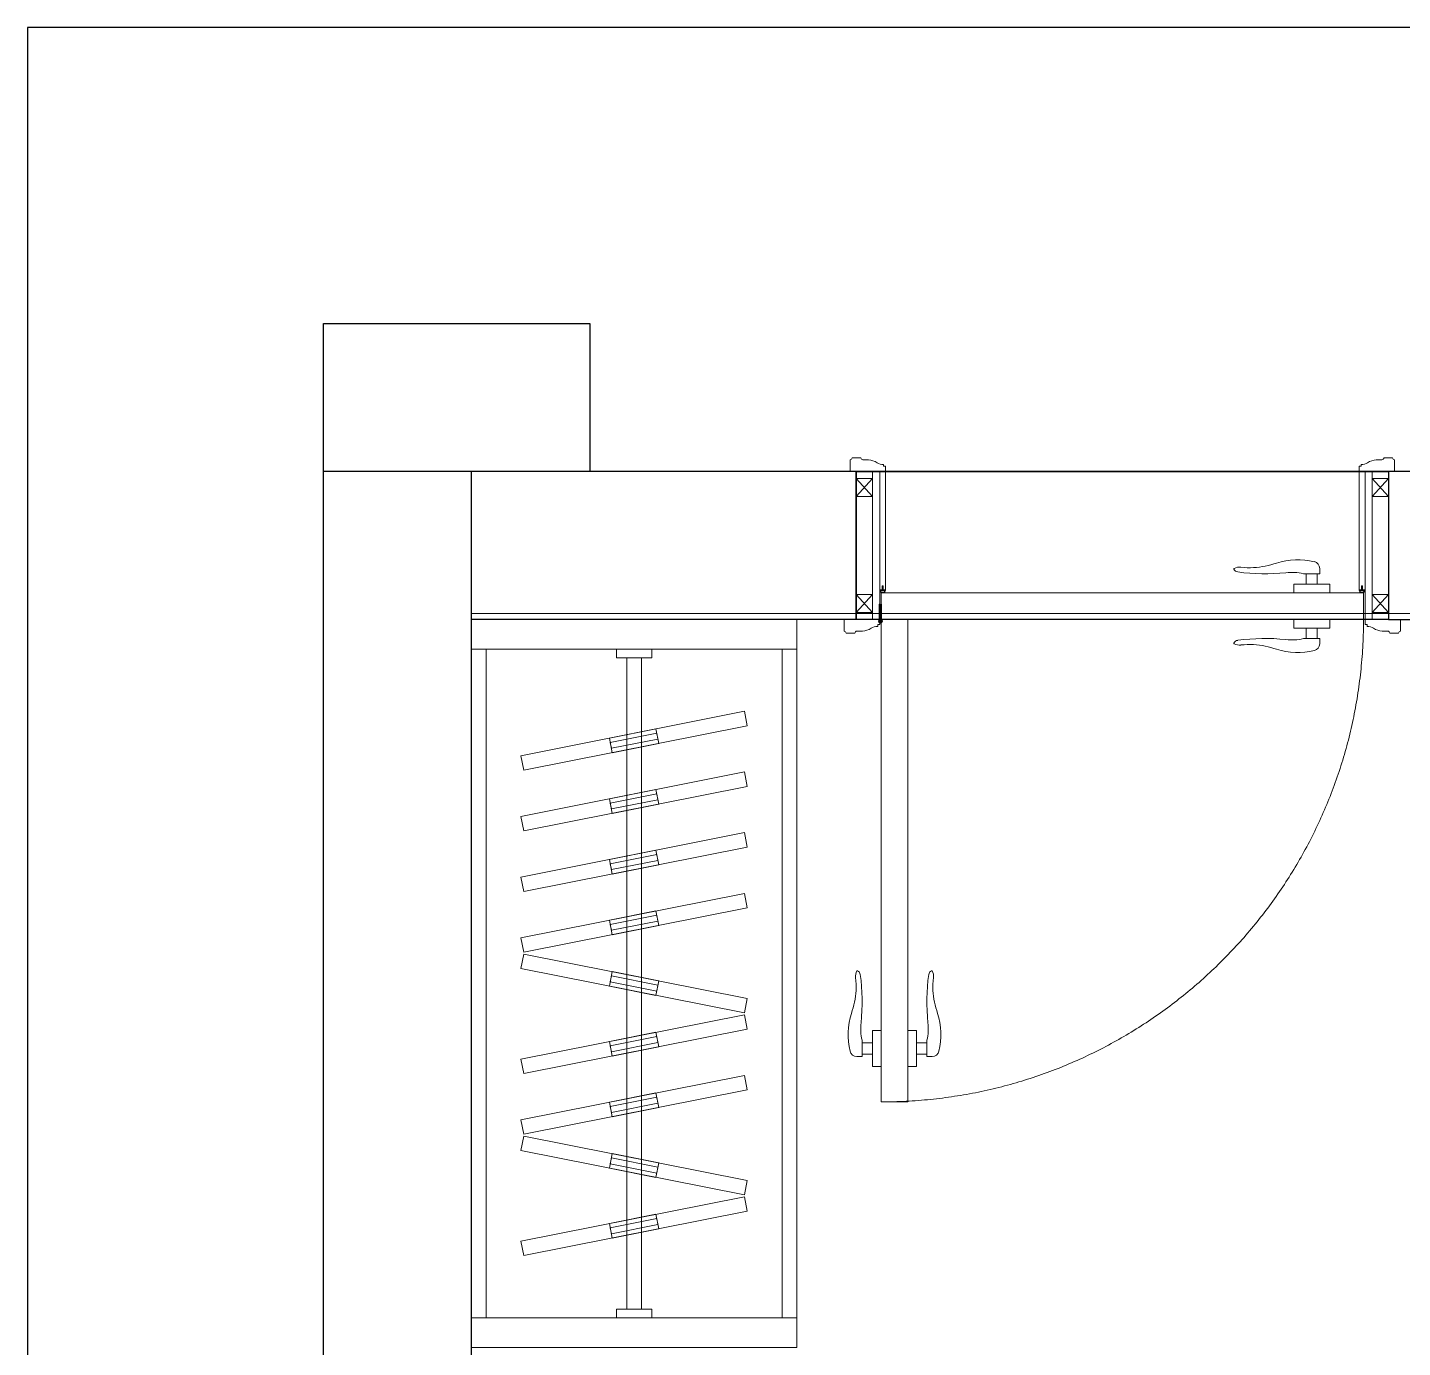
# Model space of a CAD drawing. Header units: millimetres. Extents: x 3162 to 221128, y -144913 to 11496.
# Drawn here: x 48399 to 50722, y 9266 to 11496 of the extents above; entities that cross this region are included whole.
import ezdxf
from ezdxf.xclip import XClip

# ---------------------------------------------------------------- set-up
doc = ezdxf.new("R2010")
doc.units = ezdxf.units.MM
doc.header["$LTSCALE"] = 10
doc.header["$XCLIPFRAME"] = 2
for name, pattern in [('ACAD_ISO03W100', [30, 12, -18]), ('DASH', [8.89, 6.35, -2.54]), ('DOTE', [61.468, 50.8, -5.08, 0.508, -5.08]), ('HIDDEN', [9.525, 6.35, -3.175])]:
    doc.linetypes.add(name, pattern=pattern)
for name, color, linetype, lineweight in [('FC-Doorsill【门槛线】', 8, 'Continuous', 0), ('FF-Complete【墙体完成线】', 6, 'Continuous', 0), ('FF-Door【门】', 51, 'Continuous', 0), ('FF-MT【门套】', 20, 'Continuous', 0), ('FF-【活动成品家具】', 51, 'Continuous', 0), ('Hidden【虚线】', 136, 'DASH', 0)]:
    doc.layers.add(name, color=color, linetype=linetype, lineweight=lineweight)
doc.layers.add('WALL_NEW【新建墙体】', color=4, linetype='Continuous')
doc.layers.add('WALL【墙体】', color=7, linetype='Continuous')

# ---------------------------------------------------------------- blocks, each defined once
blk = doc.blocks.new('门套线03')
at = {"ltscale": 100}
blk.add_lwpolyline([(60, 0), (60, 19.7, -0.339185), (56.6, 23.1), (42, 23.1, -0.360475), (38.5, 19.7), (29.2, 19.7, 0.137802), (14.5, 14.7, -0.16589), (3.4, 11.9), (3.4, 8.7), (0, 8.7), (0, 0)], format="xyb", close=True, dxfattribs=at)
blk = doc.blocks.new('HL_Door_Hinge')
at = {"color": 0, "linetype": 'DOTE', "ltscale": 0.04}
for p, q in [((-4, 3), (4, 3)), ((0, -1), (0, 7))]:
    blk.add_line(p, q, dxfattribs=at)
at = {"color": 0, "linetype": 'DASH', "ltscale": 5}
for p, q in [((-2, -26), (-2, 0.8)), ((-0.5, -26), (-0.5, 0)), ((0.5, -26), (0.5, 0)), ((2, -26), (2, 0.8)), ((-0.5, -26), (-2, -26)), ((0.5, -26), (2, -26))]:
    blk.add_line(p, q, dxfattribs=at)
for radius in [3, 2]:
    blk.add_circle((0, 3), radius, dxfattribs=at)
blk = doc.blocks.new('HL_Door_Seal')
at = {"color": 0}
for p, q in [((5, 0), (-5, 0)), ((-1, 6), (-0.5, 6.5)), ((-1, 6), (-0.5, 6)), ((-1, 5.5), (-0.5, 6)), ((-1, 5.5), (-0.5, 5.5)), ((-1, 5), (-0.5, 5.5)), ((-1, 4.5), (-0.5, 5)), ((-1, 5), (-0.5, 5)), ((-1, 4.5), (-0.5, 4.5)), ((-1, 4), (-0.5, 4.5)), ((-1, 4), (-0.5, 4)), ((-1, 3.5), (-0.5, 4)), ((-1, 3.5), (-0.5, 3.5)), ((-1, 3), (-0.5, 3.5)), ((-1, 3), (-0.5, 3)), ((-1, 2.5), (-0.5, 3)), ((-1, 2.5), (-0.5, 2.5)), ((-1, 2), (-0.5, 2.5)), ((-1, 2), (-0.5, 2)), ((-1, 1.5), (-0.5, 2)), ((-1, 1.5), (-0.5, 1.5)), ((-1, 1), (-0.5, 1.5)), ((-1, 1), (-0.5, 1)), ((-1, 0.5), (-0.5, 1)), ((-1, 0.5), (-0.5, 0.5)), ((-1, 0), (-0.5, 0.5)), ((-0.5, 6.5), (0.5, 6.5)), ((1, 6), (0.5, 6.5)), ((1, 6), (0.5, 6)), ((1, 5.5), (0.5, 6)), ((1, 5.5), (0.5, 5.5)), ((1, 5), (0.5, 5.5)), ((1, 5), (0.5, 5)), ((1, 4.5), (0.5, 5)), ((1, 4.5), (0.5, 4.5)), ((1, 4), (0.5, 4.5)), ((1, 4), (0.5, 4)), ((1, 3.5), (0.5, 4)), ((1, 3.5), (0.5, 3.5)), ((1, 3), (0.5, 3.5)), ((1, 3), (0.5, 3)), ((1, 2.5), (0.5, 3)), ((1, 2.5), (0.5, 2.5)), ((1, 2), (0.5, 2.5)), ((1, 2), (0.5, 2)), ((1, 1.5), (0.5, 2)), ((1, 1.5), (0.5, 1.5)), ((1, 1), (0.5, 1.5)), ((1, 1), (0.5, 1)), ((1, 0.5), (0.5, 1)), ((1, 0.5), (0.5, 0.5)), ((1, 0), (0.5, 0.5))]:
    blk.add_line(p, q, dxfattribs=at)
blk.add_lwpolyline([(-3.9, -1, 0.774597), (3.9, -1)], format="xyb", close=True, dxfattribs=at)
blk.add_arc((0, 0), 5, 180, 0.0005, dxfattribs=at)
blk = doc.blocks.new('门把手02')
at = {"color": 250}
for p, q in [((-13.5, 32.2), (-13.5, 40.9)), ((12.9, 32.2), (-13.5, 32.2)), ((-9.4, 14.6), (-9.4, 32.2)), ((9.4, 14.6), (9.4, 32.2)), ((-30.4, 14.6), (-15.2, 14.6)), ((-30.4, 0), (-30.4, 14.6)), ((30.4, 0), (-30.4, 0)), ((-15.2, 14.6), (19.6, 14.6)), ((-15.2, 14.6), (19.6, 14.6)), ((19.6, 14.6), (30.4, 14.6)), ((30.4, 14.6), (30.4, 0))]:
    blk.add_line(p, q, dxfattribs=at)
at = {"color": 250, "extrusion": (0, 0, -1)}
for centre, major_axis, start_param, end_param in [((-1.3, 40.9), (-8.59, 8.59), 5.497787, 6.813202), ((23.4, -64.1), (-0.1, 120), -0.233047, 0.306451), ((107.8, 189.2), (1.8, 147), 3.194781, 3.464277), ((12.9, 37.2), (3.58, 3.58), 2.124304, 2.356194), ((33.8, -51.4), (0, 86), -0.231441, 0.114669), ((79.3, 368.4), (-0.1, 336.3), 3.005111, 3.247916), ((105.2, 172), (-91.7, 91.7), 3.813778, 3.981187), ((122.5, 24), (-13.7, 13.7), 0.647464, 1.248663), ((124, 43.6), (5.92, 5.92), 1.238085, 2.228964), ((130.6, 40.4), (-0.729, 0.729), 1.325662, 2.819982)]:
    blk.add_ellipse(centre, major_axis=major_axis, ratio=1, start_param=start_param, end_param=end_param, dxfattribs=at)
blk = doc.blocks.new('hld_1_819.978_250_门把手02_门套线03_45_0_0_3_40_0_1_1')
at = {"layer": 'FC-Doorsill【门槛线】'}
for p, q in [((-0.5, 0.1389), (0.5, 0.1389)), ((-0.5, -0.1389), (0.5, -0.1389))]:
    blk.add_line(p, q, dxfattribs=at)
at = {"layer": 'FF-Door【门】'}
blk.add_lwpolyline([(-0.4528, 0.1389), (-0.4028, 0.1389), (-0.4028, 1.0444), (-0.4528, 1.0444)], close=True, dxfattribs=at)
at = {"layer": 'FF-Door【门】', "color": 250, "linetype": 'ACAD_ISO03W100', "ltscale": 0.104167}
blk.add_lwpolyline([(-0.4528, 0.1389), (0.4528, 0.1389), (0.4528, 0.0889), (-0.4528, 0.0889)], close=True, dxfattribs=at)
at = {"layer": 'FF-Door【门】', "color": 8, "linetype": 'HIDDEN', "ltscale": 60}
blk.add_arc((-0.4528, 0.1389), 0.9056, 0, 90, dxfattribs=at)
at = {"layer": 'FF-MT【门套】', "color": 250}
for p, q in [((-0.4689, 0.1256), (-0.5, 0.0922)), ((-0.4689, 0.0922), (-0.5, 0.1256)), ((0.4689, 0.1256), (0.5, 0.0922)), ((0.4689, 0.0922), (0.5, 0.1256)), ((-0.5, -0.0922), (-0.4689, -0.1256)), ((-0.5, -0.1256), (-0.4689, -0.0922)), ((0.5, -0.0922), (0.4689, -0.1256)), ((0.5, -0.1256), (0.4689, -0.0922))]:
    blk.add_line(p, q, dxfattribs=at)
for points in [[(-0.5, 0.1389), (-0.4689, 0.1389), (-0.4689, 0.1256), (-0.5, 0.1256)], [(-0.4689, 0.1389), (-0.4556, 0.1389), (-0.4556, -0.1389), (-0.4689, -0.1389)], [(0.4689, 0.1389), (0.4556, 0.1389), (0.4556, -0.1389), (0.4689, -0.1389)], [(0.5, 0.1389), (0.4689, 0.1389), (0.4689, 0.1256), (0.5, 0.1256)], [(-0.4689, 0.1256), (-0.4689, 0.0922), (-0.5, 0.0922), (-0.5, 0.1256)], [(0.4689, 0.1256), (0.4689, 0.0922), (0.5, 0.0922), (0.5, 0.1256)], [(-0.5, -0.0922), (-0.5, -0.1256), (-0.4689, -0.1256), (-0.4689, -0.0922)], [(0.5, -0.0922), (0.5, -0.1256), (0.4689, -0.1256), (0.4689, -0.0922)], [(-0.5, -0.1389), (-0.4689, -0.1389), (-0.4689, -0.1256), (-0.5, -0.1256)], [(0.5, -0.1389), (0.4689, -0.1389), (0.4689, -0.1256), (0.5, -0.1256)]]:
    blk.add_lwpolyline(points, close=True, dxfattribs=at)
at = {"layer": 'FF-MT【门套】'}
for points in [[(-0.5, 0.1389), (-0.4556, 0.1389), (-0.4556, 0.0833), (-0.4444, 0.0833), (-0.4444, -0.1389), (-0.5, -0.1389)], [(0.5, 0.1389), (0.4556, 0.1389), (0.4556, 0.0833), (0.4444, 0.0833), (0.4444, -0.1389), (0.5, -0.1389)]]:
    blk.add_lwpolyline(points, close=True, dxfattribs=at)
at = {"layer": 'FF-Door【门】', "color": 250, "yscale": 0.001111138856807, "zscale": 0.001111138856807}
for name, p, xscale, rotation in [('门把手02', (-0.4528, 0.9444), -0.001111138856807, 90.00000000000593), ('门把手02', (-0.4028, 0.9444), 0.001111138856807, 270.0000000000178), ('HL_Door_Seal', (-0.45, 0.0833), 0.001111138856807, 180.0000000000119), ('HL_Door_Seal', (0.45, 0.0833), -0.001111138856807, 180)]:
    blk.add_blockref(name, p, dxfattribs=dict(at, xscale=xscale, rotation=rotation))
at = {"layer": 'FF-Door【门】', "color": 250, "zscale": 0.001111138856807}
for name, p, xscale, yscale in [('门把手02', (0.3556, 0.1389), -0.001111138856807, 0.001111138856807), ('HL_Door_Hinge', (-0.4542, 0.1389), 0.001111138856807, 0.001111138856807), ('门把手02', (0.3556, 0.0889), -0.001111138856807, -0.001111138856807)]:
    blk.add_blockref(name, p, dxfattribs=dict(at, xscale=xscale, yscale=yscale))
at = {"layer": 'FF-MT【门套】', "zscale": 0.001111138856807}
for p, xscale, yscale in [((-0.4556, 0.1389), -0.001111138856807, 0.001111138856807), ((0.4556, 0.1389), 0.001111138856807, 0.001111138856807), ((-0.4444, -0.1389), -0.001111138856807, -0.001111138856807), ((0.4444, -0.1389), 0.001111138856807, -0.001111138856807)]:
    blk.add_blockref('门套线03', p, dxfattribs=dict(at, xscale=xscale, yscale=yscale))
blk = doc.blocks.new('*U991', base_point=(20016.2, 946.2))
for points in [[(20066.2, 396.2), (20016.2, 396.2), (20016.2, 946.2), (20066.2, 946.2)], [(21196.2, 946.2), (21246.2, 946.2), (21246.2, 396.2), (21196.2, 396.2)]]:
    blk.add_lwpolyline(points, close=True)
for points in [[(20066.2, 946.2), (21196.2, 946.2)], [(20066.2, 396.2), (21196.2, 396.2)]]:
    blk.add_lwpolyline(points)
at = {"color": 0}
for points in [[(20066.2, 921.2), (21196.2, 921.2)], [(20066.2, 421.2), (21196.2, 421.2)]]:
    blk.add_lwpolyline(points, dxfattribs=at)
at = {"color": 0, "linetype": 'DASH', "ltscale": 24}
for points in [[(20195.9, 862.4), (20271, 484.8), (20246.5, 480), (20171.4, 857.6)], [(20273.9, 484.8), (20349, 862.4), (20373.5, 857.6), (20298.4, 480)], [(20400.9, 862.4), (20476, 484.8), (20451.5, 480), (20376.4, 857.6)], [(20503.4, 862.4), (20578.5, 484.8), (20554, 480), (20478.9, 857.6)], [(20581.4, 484.8), (20656.5, 862.4), (20681, 857.6), (20605.9, 480)], [(20708.4, 862.4), (20783.5, 484.8), (20759, 480), (20683.9, 857.6)], [(20810.9, 862.4), (20886, 484.8), (20861.5, 480), (20786.4, 857.6)], [(20913.4, 862.4), (20988.5, 484.8), (20964, 480), (20888.9, 857.6)], [(21015.9, 862.4), (21091, 484.8), (21066.5, 480), (20991.4, 857.6)], [(20225.7, 712.9), (20241.3, 634.4), (20216.8, 629.5), (20201.1, 708)], [(20218.3, 711.4), (20233.9, 632.9), (20224.1, 631), (20208.5, 709.5)], [(20303.6, 634.4), (20319.3, 712.9), (20343.8, 708), (20328.2, 629.5)], [(20311, 632.9), (20326.6, 711.4), (20336.4, 709.5), (20320.8, 631)], [(20430.7, 712.9), (20446.3, 634.4), (20421.8, 629.5), (20406.1, 708)], [(20423.3, 711.4), (20438.9, 632.9), (20429.1, 631), (20413.5, 709.5)], [(20533.2, 712.9), (20548.8, 634.4), (20524.3, 629.5), (20508.6, 708)], [(20525.8, 711.4), (20541.4, 632.9), (20531.6, 631), (20516, 709.5)], [(20611.1, 634.4), (20626.8, 712.9), (20651.3, 708), (20635.7, 629.5)], [(20618.5, 632.9), (20634.1, 711.4), (20643.9, 709.5), (20628.3, 631)], [(20738.2, 712.9), (20753.8, 634.4), (20729.3, 629.5), (20713.6, 708)], [(20730.8, 711.4), (20746.4, 632.9), (20736.6, 631), (20721, 709.5)], [(20840.7, 712.9), (20856.3, 634.4), (20831.8, 629.5), (20816.1, 708)], [(20833.3, 711.4), (20848.9, 632.9), (20839.1, 631), (20823.5, 709.5)], [(20943.2, 712.9), (20958.8, 634.4), (20934.3, 629.5), (20918.6, 708)], [(20935.8, 711.4), (20951.4, 632.9), (20941.6, 631), (20926, 709.5)], [(21045.7, 712.9), (21061.3, 634.4), (21036.8, 629.5), (21021.1, 708)], [(21038.3, 711.4), (21053.9, 632.9), (21044.1, 631), (21028.5, 709.5)]]:
    blk.add_lwpolyline(points, close=True, dxfattribs=at)
at = {"color": 0}
for points in [[(20081.2, 641.2), (20066.2, 641.2), (20066.2, 701.2), (20081.2, 701.2)], [(21181.2, 701.2), (21196.2, 701.2), (21196.2, 641.2), (21181.2, 641.2)], [(21181.2, 701.2), (21196.2, 701.2), (21196.2, 641.2), (21181.2, 641.2)]]:
    blk.add_lwpolyline(points, close=True, dxfattribs=at)
at = {"color": 0, "linetype": 'DASH', "ltscale": 24}
for points in [[(20081.2, 683.7), (21181.2, 683.7)], [(20081.2, 658.7), (21181.2, 658.7)]]:
    blk.add_lwpolyline(points, dxfattribs=at)
blk = doc.blocks.new('海龙_08065491')
at = {"layer": 'FF-Complete【墙体完成线】'}
blk.add_line((3135, 1675), (3135, 75), dxfattribs=at)
at = {"layer": 'WALL_NEW【新建墙体】'}
for p in [(3225, 1675), (3375, -75)]:
    blk.add_line(p, (3375, 1675), dxfattribs=at)
for points in [[(3375, 1025), (3125, 1025), (3125, 1675)], [(3375, 125), (3125, 125), (3125, -45)]]:
    blk.add_lwpolyline(points, dxfattribs=at)
blk.add_lwpolyline([(3125, 1025), (3375, 1025), (3375, 125), (3125, 125)], close=True, dxfattribs=at)
at = {"layer": 'WALL【墙体】'}
for p, q in [((-3625, 1925), (3375, 1925)), ((3375, 1675), (3375, 1925)), ((-3375, 1675), (3375, 1675))]:
    blk.add_line(p, q, dxfattribs=at)
blk.add_lwpolyline([(3375, 1925), (3625, 1925), (3625, 1475), (3375, 1475)], close=True, dxfattribs=at)
at = {"xscale": -899.9775265476128, "yscale": 899.9775265476128, "zscale": 899.9775265476128, "rotation": 90.0000000000127}
blk.add_blockref('hld_1_819.978_250_门把手02_门套线03_45_0_0_3_40_0_1_1', (3250, 575), dxfattribs=at)
at = {"layer": 'FF-【活动成品家具】', "color": 8}
blk.add_blockref('*U991', (1895, 1675), dxfattribs=at)

msp = doc.modelspace()

# ---------------------------------------------------------------- linework, layer by layer
at = {"layer": 'Hidden【虚线】'}
msp.add_lwpolyline([(53248.7, 7183.4), (53248.7, 11495.5), (48398.7, 11495.5), (48398.7, 7183.4)], close=True, dxfattribs=at)

# ---------------------------------------------------------------- block references
at = {"layer": 'WALL【墙体】'}
ref = msp.add_blockref('海龙_08065491', (50823.7, 7370.5), dxfattribs=dict(at, rotation=89.99999999999999))
XClip(ref).set_block_clipping_path([(-187.1308900465, -2424.9999991708), (4125.0000029715, 2425.0000008292)])

doc.saveas('drawing.dxf')
